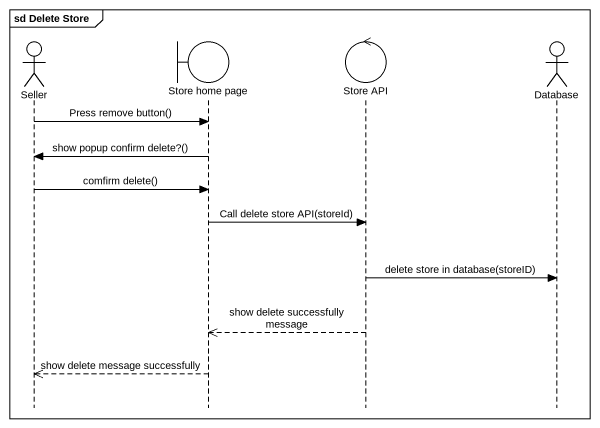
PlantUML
@startuml
mainframe sd Delete Store
hide footbox
actor Seller
boundary "Store home page" as Store_home_page
control "Store API" as Store_API
actor "Database" as Database_

Seller -> Store_home_page : Press remove button()
Store_home_page -> Seller : show popup confirm delete?()
Seller -> Store_home_page : comfirm delete()
Store_home_page -> Store_API : Call delete store API(storeId)
Store_API -> Database_ : delete store in database(storeID)
Store_API -->> Store_home_page : show delete successfully message
Store_home_page -->> Seller : show delete message successfully
@enduml
